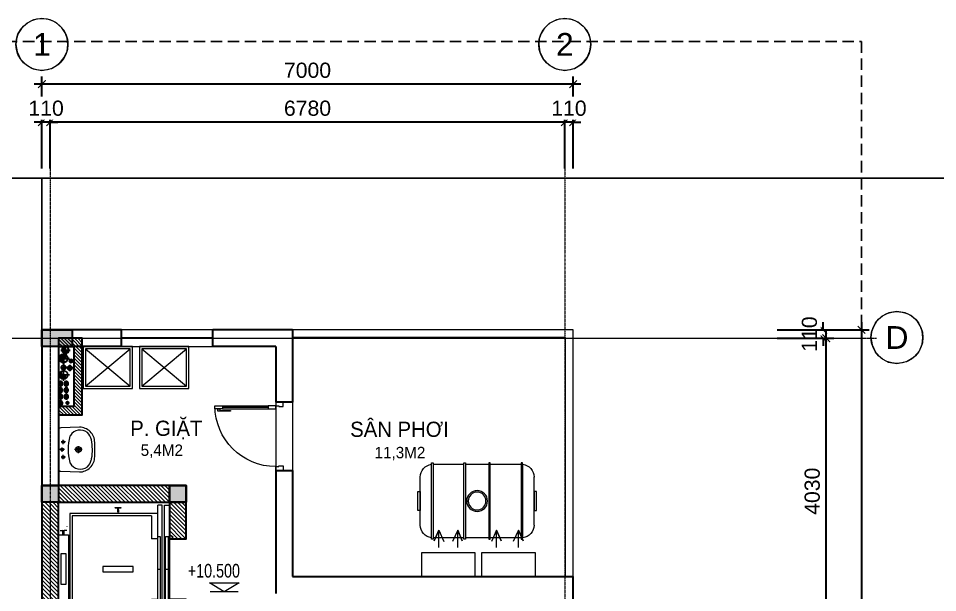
# Model space of a CAD drawing. Header units: millimetres. Extents: x -127141 to 682685, y -1234500 to 49778.
# Drawn here: x 295387 to 307501, y -92960 to -85397 of the extents above; entities that cross this region are included whole.
import ezdxf
from ezdxf.enums import TextEntityAlignment as Align

# ---------------------------------------------------------------- set-up
doc = ezdxf.new("R2010")
doc.units = ezdxf.units.MM
doc.header["$MEASUREMENT"] = 0
doc.set_wipeout_variables(frame=1)
for name, pattern in [('$AUDIT_BAD_LTYPE2', [0]), ('ACAD_ISO03W100', [30, 12, -18]), ('CENTER2', [1.125, 0.75, -0.125, 0.125, -0.125]), ('CONTINOUS', [0]), ('DASHDOT', [1, 0.5, -0.25, 0, -0.25]), ('DIVIDEX22', [1.25, 0.625, -0.25, 0, -0.125, 0, -0.25]), ('HIDDEN', [0.75, 0.5, -0.25]), ('PHANTOM2', [1.25, 0.625, -0.125, 0.125, -0.125, 0.125, -0.125]), ('PHANTOM3', [1.5, 0.625, -0.125, 0.125, -0.125, 0.125, -0.125, 0.125, -0.125])]:
    doc.linetypes.add(name, pattern=pattern)
for name, color, linetype, lineweight in [('-CONCRETE', 1, 'Continuous', 35), ('-DOOR', 137, 'Continuous', 9), ('-FURNITURE', 46, 'Continuous', 9), ('-KH', 143, 'Continuous', 13), ('-LINE1', 7, 'Continuous', 18), ('-LINE2', 252, 'Continuous', 9), ('-TEXT', 7, 'Continuous', 15), ('-WALL', 4, 'Continuous', 35), ('A-COT VACH', 2, 'Continuous', 35), ('A-DIM', 251, 'Continuous', 15), ('A-HATCH', 251, 'Continuous', 5), ('A-KY HIEU', 34, 'Continuous', 20), ('A-NET THAY', 125, 'Continuous', 18), ('A-TRUC', 251, 'DASHDOT', 5), ('A-TUONG', 7, 'Continuous', 35), ('N1.1-CN', 4, 'CONTINOUS', 35), ('N1.3-TN', 6, 'CENTER2', 35), ('N1.4-TP', 4, 'PHANTOM2', 35), ('N1.5-TH', 2, 'PHANTOM3', 30), ('N1.6-NM', 3, 'DIVIDEX22', 30), ('N4-OTHER1', 143, 'CONTINOUS', 15), ('TEXT25', 2, 'Continuous', 13)]:
    doc.layers.add(name, color=color, linetype=linetype, lineweight=lineweight)
doc.layers.add('LUOI GIONG', color=160, linetype='Continuous', plot=False)
for name, color, linetype in [('M-CD', 40, 'ACAD_ISO03W100'), ('M-Control', 170, 'CENTER2'), ('M-RP', 140, 'Continuous')]:
    doc.layers.add(name, color=color, linetype=linetype)
doc.styles.add('1', font='arial.ttf')
doc.styles.add('A1-arial', font='arial.ttf', dxfattribs={"width": 0.8})
doc.styles.get("Standard").update_dxf_attribs({"font": 'arial.ttf'})
doc.styles.add('SVN_AVO_thuong', font='')
doc.styles.add('T1', font='', dxfattribs={"height": 200})
doc.styles.get('SVN_AVO_thuong').set_extended_font_data('SVN-Avo')
doc.styles.get('T1').set_extended_font_data('VNgeometric Light')
doc.dimstyles.new('DIM_LAYOUT A2-A3', dxfattribs={"dimscale": 0, "dimtxt": 2, "dimasz": 1, "dimexe": 1, "dimexo": 0, "dimgap": 0.8, "dimtad": 1, "dimdec": 0, "dimlfac": -1, "dimzin": 0, "dimdsep": 46, "dimtxsty": 'Standard', "dimblk": 'ARCHTICK', "dimcen": 1, "dimdle": 1, "dimclrd": 256, "dimclre": 256, "dimclrt": 7, "dimadec": 0, "dimazin": 0, "dimtfac": 1, "dimtdec": 0, "dimtix": 1, "dimtofl": 0, "dimtmove": 2, "dimatfit": 3, "dimldrblk": 'ARCHTICK', "dimfxl": 1, "dimtfill": 1, "dimtolj": 1, "dimtzin": 0, "dimarcsym": 0})

# ---------------------------------------------------------------- blocks, each defined once
blk = doc.blocks.new('X-5M-DH-2-CORE$0$A$C75E80C28')
at = {"layer": '-LINE2', "linetype": 'Continuous', "ltscale": 2}
for p, q in [((-557, -112), (-560, -112)), ((-510, -22), (-510, -51)), ((-507, -22), (-510, -22)), ((-510, -109), (-510, -79)), ((-507, -22), (-507, -51)), ((-507, -109), (-507, -79)), ((-456, -57), (-501, -57)), ((-456, -60), (-501, -60)), ((-456, -70), (-501, -70)), ((-456, -73), (-501, -73)), ((-453, -63), (-453, -67)), ((-450, -63), (-450, -67)), ((450, -63), (450, -67)), ((453, -63), (453, -67)), ((456, -57), (501, -57)), ((456, -60), (501, -60)), ((456, -70), (501, -70)), ((456, -73), (501, -73)), ((457, -112), (460, -112)), ((507, -22), (510, -22)), ((507, -22), (507, -51)), ((507, -109), (507, -79)), ((510, -22), (510, -51)), ((510, -109), (510, -79)), ((-731, -149), (731, -149)), ((-731, -1305), (-731, -149)), ((-700, -179), (700, -179)), ((-700, -1225), (-700, -179)), ((700, -1225), (700, -179)), ((731, -1305), (731, -149)), ((840, -1305), (-840, -1305)), ((-840, -1365), (-840, -1305)), ((-700, -1225), (-400, -1225)), ((425, -1309), (-425, -1309)), ((-425, -1343), (-425, -1309)), ((-400, -1305), (-400, -1225)), ((0, -1309), (0, -1343)), ((700, -1225), (400, -1225)), ((400, -1305), (400, -1225)), ((425, -1343), (425, -1309)), ((840, -1365), (840, -1305)), ((840, -1365), (-840, -1365)), ((840, -1395), (-840, -1395)), ((-840, -1395), (-840, -1455)), ((-435, -1450), (-435, -1460)), ((-435, -1450), (-400, -1450)), ((-433, -1452), (-433, -1458)), ((-433, -1452), (-402, -1452)), ((430, -1406), (-430, -1406)), ((-430, -1406), (-430, -1446)), ((430, -1446), (-430, -1446)), ((425, -1343), (-425, -1343)), ((-402, -1452), (-402, -1498)), ((400, -1450), (-400, -1450)), ((-400, -1450), (-400, -1500)), ((0, -1406), (0, -1446)), ((400, -1450), (400, -1500)), ((435, -1450), (400, -1450)), ((402, -1452), (402, -1498)), ((433, -1452), (402, -1452)), ((430, -1406), (430, -1446)), ((433, -1452), (433, -1458)), ((435, -1450), (435, -1460)), ((840, -1395), (840, -1455)), ((-840, -1455), (-435, -1455)), ((-435, -1460), (-425, -1460)), ((-435, -1490), (-435, -1500)), ((-435, -1490), (-425, -1490)), ((-435, -1500), (-400, -1500)), ((-433, -1458), (-425, -1458)), ((-433, -1492), (-433, -1498)), ((-433, -1492), (-425, -1492)), ((-433, -1498), (-402, -1498)), ((-425, -1458), (-425, -1460)), ((-425, -1490), (-425, -1492)), ((435, -1500), (400, -1500)), ((433, -1498), (402, -1498)), ((433, -1458), (425, -1458)), ((425, -1458), (425, -1460)), ((435, -1460), (425, -1460)), ((425, -1490), (425, -1492)), ((435, -1490), (425, -1490)), ((433, -1492), (425, -1492)), ((433, -1492), (433, -1498)), ((840, -1455), (435, -1455)), ((435, -1490), (435, -1500))]:
    blk.add_line(p, q, dxfattribs=at)
for points in [[(-450, 0), (-450, -130), (450, -130), (450, 0)], [(-200, -29), (200, -29), (200, -101), (-200, -101)], [(-36, -584), (36, -584), (36, -984), (-36, -984)]]:
    blk.add_lwpolyline(points, close=True, dxfattribs=at)
for points in [[(-780, -789), (-751, -789, 0.414214), (-750, -788), (-750, -784), (-750, -780, 0.414214), (-751, -779), (-780, -779, -0.256978), (-784, -782), (-798, -782, -0.414214), (-801, -779), (-804, -749, 0.414214), (-807, -746), (-812, -746), (-812, -784), (-812, -821), (-807, -821, 0.414214), (-804, -818), (-801, -789, -0.414214), (-798, -786), (-784, -786, -0.256978), (-780, -789)], [(780, -789), (751, -789, -0.414214), (750, -788), (750, -784), (750, -780, -0.414214), (751, -779), (780, -779, 0.256978), (784, -782), (798, -782, 0.414214), (801, -779), (804, -749, -0.414214), (807, -746), (812, -746), (812, -784), (812, -821), (807, -821, -0.414214), (804, -818), (801, -789, 0.414214), (798, -786), (784, -786, 0.256978), (780, -789)]]:
    blk.add_lwpolyline(points, format="xyb", dxfattribs=at)
for centre, radius, start, end in [((-501, -51), 9.4, 180, 270), ((-501, -79), 9.4, 90, 180), ((-501, -51), 6.2, 180, 270), ((-501, -79), 6.2, 90, 180), ((-456, -63), 6.2, 0, 90), ((-456, -63), 3, 0, 90), ((-456, -67), 6.2, 270, 0), ((-456, -67), 3, 270, 0), ((456, -63), 6.2, 90, 180), ((456, -67), 6.2, 180, 270), ((456, -63), 3, 90, 180), ((456, -67), 3, 180, 270), ((501, -51), 6.2, 270, 0), ((501, -51), 9.4, 270, 0), ((501, -79), 9.4, 0, 90), ((501, -79), 6.2, 0, 90)]:
    blk.add_arc(centre, radius, start, end, dxfattribs=at)
blk = doc.blocks.new('A$C5C575821')
at = {"layer": '-CONCRETE'}
h = blk.add_hatch(color=256, dxfattribs=at)
h.dxf.hatch_style = 1
h.paths.add_polyline_path([(0, 220), (0, 0), (220, 0), (220, 220)])
blk.add_lwpolyline([(0, 0), (220, 0), (220, 220), (0, 220)], close=True, dxfattribs=at)
blk = doc.blocks.new('A$C3F71457E')
at = {"layer": 'A-HATCH'}
h = blk.add_hatch(dxfattribs=at)
h.set_pattern_fill('ANSI31', color=256, scale=300)
h.paths.add_polyline_path([(200, 380), (-20, 380), (-20, -98), (18, -98), (18, -67), (12, -67), (12, -75), (10, -75), (10, -65), (20, -65), (20, -100), (200, -100)])
h.paths.add_polyline_path([(-20, 600), (-1480, 600), (-1480, 380), (-20, 380)])
h.paths.add_polyline_path([(-1480, 380), (-1700, 380), (-1700, -1380), (-1480, -1380)])
h.paths.add_polyline_path([(-20, -1380), (-1480, -1380), (-1480, -1600), (-20, -1600)])
h.paths.add_polyline_path([(200, -900), (20, -900), (20, -935), (10, -935), (10, -925), (12, -925), (12, -933), (18, -933), (18, -902), (-20, -902), (-20, -1380), (-20, -1380), (200, -1380)])
at = {"layer": '-CONCRETE'}
blk.add_lwpolyline([(-20, -100), (-20, 380), (-1480, 380), (-1480, -1380), (-20, -1380), (-20, -900), (200, -900), (200, -1600), (-1700, -1600), (-1700, 600), (200, 600), (200, -100), (-20, -100)], dxfattribs=at)
at = {"layer": '-LINE1'}
blk.add_line((-20, -900), (-20, -100), dxfattribs=at)
at = {"layer": '-WALL'}
for p in [(-1700, 380), (-20, 380), (-1700, -1600), (-20, -1600)]:
    blk.add_blockref('A$C5C575821', p, dxfattribs=at)
at = {"color": 2, "rotation": 90}
blk.add_blockref('X-5M-DH-2-CORE$0$A$C75E80C28', (-1480, -500), dxfattribs=at)
blk = doc.blocks.new('*U67')
at = {"linetype": '$AUDIT_BAD_LTYPE2'}
for p, q in [((70, 100), (70, 700)), ((90, 700), (90, 100))]:
    blk.add_line(p, q, dxfattribs=at)
for points in [[(50, 700), (90, 700), (90, 800), (50, 800), (50, 700)], [(50, 703), (50, 100)], [(50, 100), (90, 100), (90, 0), (50, 0), (50, 100)]]:
    blk.add_lwpolyline(points)
for points in [[(118, 595), (118, 764), (90, 764), (90, 736), (113, 736), (113, 595)], [(0, 0), (50, 0), (50, -40), (60, -40), (60, -100), (0, -100)], [(900, 0), (850, 0), (850, -40), (840, -40), (840, -100), (900, -100)]]:
    blk.add_lwpolyline(points, close=True)
at = {"linetype": '$AUDIT_BAD_LTYPE2', "ltscale": 0.3}
blk.add_arc((50, 0), 800, 0, 90, dxfattribs=at)
blk = doc.blocks.new('A$C17c94eb8')
at = {"layer": '-FURNITURE'}
for p, q in [((30, 520), (620, 30)), ((30, 30), (620, 520))]:
    blk.add_line(p, q, dxfattribs=at)
for points in [[(0, 0), (650, 0), (650, 550), (0, 550)], [(30, 30), (620, 30), (620, 520), (30, 520)]]:
    blk.add_lwpolyline(points, close=True, dxfattribs=at)
blk = doc.blocks.new('X-10M-ALT2-TUM$0$A$C0CF10D65')
at = {"linetype": 'Continuous'}
for p, q in [((33, 188), (33, 821)), ((1533, 188), (1533, 821))]:
    blk.add_line(p, q, dxfattribs=at)
for points in [[(183, 0), (183, 1009), (204, 1009), (204, 0)], [(609, 0), (609, 1009), (629, 1009), (629, 0)], [(957, 0), (957, 1009), (937, 1009), (937, 0)], [(1383, 0), (1383, 1009), (1362, 1009), (1362, 0)], [(0, 378), (0, 631), (33, 631), (33, 378)], [(1566, 378), (1566, 631), (1533, 631), (1533, 378)]]:
    blk.add_lwpolyline(points, close=True, dxfattribs=at)
for points in [[(183, 989), (183, 19)], [(609, 989), (204, 989)], [(937, 989), (629, 989)], [(1362, 989), (957, 989)], [(1383, 19), (1383, 989)], [(204, 19), (609, 19)], [(629, 19), (937, 19)], [(957, 19), (1362, 19)]]:
    blk.add_lwpolyline(points, dxfattribs=at)
for radius in [137, 117]:
    blk.add_circle((783, 504), radius, dxfattribs=at)
for centre, start, end in [((206, 817), 97.774, 178.9884), ((1360, 817), 1.0116, 82.226), ((206, 191), 181.0116, 262.226), ((1360, 191), 277.774, 358.9884)]:
    blk.add_arc(centre, 173, start, end, dxfattribs=at)
blk = doc.blocks.new('TN')
at = {"layer": '-FURNITURE'}
for points in [[(240978, 45006), (240978, 45233), (240918, 45091), (240978, 45233), (241046, 45082)], [(241267, 45006), (241267, 45233), (241207, 45091), (241267, 45233), (241335, 45082)], [(241779, 45006), (241779, 45233), (241719, 45091), (241779, 45233), (241847, 45082)], [(242027, 45006), (242027, 45233), (242087, 45091), (242027, 45233), (241960, 45082)]]:
    blk.add_lwpolyline(points, dxfattribs=at)
for points in [[(240759, 44621), (241459, 44621), (241459, 44941), (240759, 44941)], [(241553, 44621), (242253, 44621), (242253, 44941), (241553, 44941)]]:
    blk.add_lwpolyline(points, close=True, dxfattribs=at)
at = {"layer": '-FURNITURE', "rotation": 2.01025368e-08}
blk.add_blockref('X-10M-ALT2-TUM$0$A$C0CF10D65', (240740, 45113), dxfattribs=at)
blk = doc.blocks.new('A$C4ace49fd')
for p, q in [((167, 414), (224, 414)), ((195, 383), (195, 443)), ((267, 429), (324, 429)), ((295, 398), (295, 458)), ((367, 414), (424, 414)), ((395, 383), (395, 443)), ((295, 165), (295, 264)), ((249, 215), (342, 215))]:
    blk.add_line(p, q)
for points in [[(0, 200, 0.414214), (200, 0), (390, 0, 0.414214), (590, 200), (581, 446, 0.409799), (551, 475), (39, 475, 0.403607), (9, 446)], [(177, 40, 0.090773), (424, 43, 0.149887), (521, 96, 0.430722), (482, 321, 0.080637), (470, 327, 0.127732), (125, 329, 0.074208), (114, 325, 0.443092), (69, 96, 0.13364), (154, 46, 0.033617)]]:
    blk.add_lwpolyline(points, format="xyb", close=True)
for centre, radius in [((195, 414), 17.5), ((295, 429), 17.5), ((395, 414), 17.5), ((295, 215), 37.5), ((295, 215), 22.5), ((295, 215), 22.5)]:
    blk.add_circle(centre, radius)
blk = doc.blocks.new('cot 220')
at = {"layer": 'A-COT VACH'}
h = blk.add_hatch(color=251, dxfattribs=at)
h.dxf.hatch_style = 1
h.paths.add_polyline_path([(110, 110), (-110, 110), (-110, -110), (110, -110)])
blk.add_lwpolyline([(-110, -110), (110, -110), (110, 110), (-110, 110)], close=True, dxfattribs=at)
blk = doc.blocks.new('_ArchTick')
at = {"color": 0, "linetype": 'ByBlock', "const_width": 0.15}
blk.add_lwpolyline([(-0.5, -0.5), (0.5, 0.5)], dxfattribs=at)
blk = doc.blocks.new('*D1994')
at = {"layer": 'A-DIM', "lineweight": -2, "transparency": 16777216}
for p, q in [((320697, -86872), (320697, -86163)), ((327697, -86872), (327697, -86163)), ((327797, -86263), (320597, -86263))]:
    blk.add_line(p, q, dxfattribs=at)
at = {"layer": 'Defpoints', "color": 0, "transparency": 16777216}
for p in [(320697, -86263), (320697, -86872, 0), (327697, -86872, 0)]:
    blk.add_point(p, dxfattribs=at)
at = {"layer": 'A-DIM', "lineweight": -2, "transparency": 16777216, "xscale": 100, "yscale": 100, "zscale": 100, "rotation": 180}
blk.add_blockref('_ArchTick', (320697, -86263), dxfattribs=at)
at = {"layer": 'A-DIM', "lineweight": -2, "transparency": 16777216, "xscale": 100, "yscale": 100, "zscale": 100}
blk.add_blockref('_ArchTick', (327697, -86263), dxfattribs=at)
at = {"layer": 'A-DIM', "color": 7, "transparency": 16777216, "insert": (324197, -86081), "char_height": 200, "attachment_point": 5, "bg_fill": 3, "box_fill_scale": 1.25, "bg_fill_color": 256, "bg_fill_true_color": 13158600, "bg_fill_transparency": 0}
blk.add_mtext('\\A1;7000', dxfattribs=at)
blk = doc.blocks.new('*D1996')
at = {"layer": 'A-DIM', "lineweight": -2, "transparency": 16777216}
for p, q in [((330388, -89500), (331094, -89500)), ((330994, -89500), (330994, -89400)), ((330388, -89610), (331094, -89610)), ((330994, -89610), (330994, -89710))]:
    blk.add_line(p, q, dxfattribs=at)
at = {"layer": 'Defpoints', "color": 0, "transparency": 16777216}
for p in [(330388, -89500, 0), (330388, -89610, 0)]:
    blk.add_point(p, dxfattribs=at)
at = {"layer": 'A-DIM', "lineweight": -2, "transparency": 16777216, "xscale": 100, "yscale": 100, "zscale": 100}
for p, rotation in [((330994, -89500), 270), ((330994, -89610), 90)]:
    blk.add_blockref('_ArchTick', p, dxfattribs=dict(at, rotation=rotation))
at = {"layer": 'A-DIM', "color": 7, "transparency": 16777216, "insert": (330812, -89555), "char_height": 200, "attachment_point": 5, "rotation": 90, "bg_fill": 3, "box_fill_scale": 1.25, "bg_fill_color": 256, "bg_fill_true_color": 13158600, "bg_fill_transparency": 0}
blk.add_mtext('\\A1;110', dxfattribs=at)
at = {"layer": 'Defpoints', "color": 0, "transparency": 16777216}
blk.add_point((330994, -89610), dxfattribs=at)
blk = doc.blocks.new('*D2000')
at = {"layer": 'A-DIM', "lineweight": -2, "transparency": 16777216}
for p, q in [((320807, -87372), (320807, -86663)), ((327587, -87372), (327587, -86663)), ((327687, -86763), (320707, -86763))]:
    blk.add_line(p, q, dxfattribs=at)
at = {"layer": 'Defpoints', "color": 0, "transparency": 16777216}
for p in [(320807, -86763), (320807, -87372, 0), (327587, -87372, 0)]:
    blk.add_point(p, dxfattribs=at)
at = {"layer": 'A-DIM', "lineweight": -2, "transparency": 16777216, "xscale": 100, "yscale": 100, "zscale": 100, "rotation": 180}
blk.add_blockref('_ArchTick', (320807, -86763), dxfattribs=at)
at = {"layer": 'A-DIM', "lineweight": -2, "transparency": 16777216, "xscale": 100, "yscale": 100, "zscale": 100}
blk.add_blockref('_ArchTick', (327587, -86763), dxfattribs=at)
at = {"layer": 'A-DIM', "color": 7, "transparency": 16777216, "insert": (324197, -86581), "char_height": 200, "attachment_point": 5, "bg_fill": 3, "box_fill_scale": 1.25, "bg_fill_color": 256, "bg_fill_true_color": 13158600, "bg_fill_transparency": 0}
blk.add_mtext('\\A1;6780', dxfattribs=at)
blk = doc.blocks.new('*D2001')
at = {"layer": 'A-DIM', "lineweight": -2, "transparency": 16777216}
for p, q in [((320697, -87372), (320697, -86663)), ((320807, -87372), (320807, -86663)), ((320697, -86763), (320597, -86763)), ((320807, -86763), (320907, -86763))]:
    blk.add_line(p, q, dxfattribs=at)
at = {"layer": 'Defpoints', "color": 0, "transparency": 16777216}
for p in [(320697, -87372), (320807, -87372, 0)]:
    blk.add_point(p, dxfattribs=at)
at = {"layer": 'A-DIM', "lineweight": -2, "transparency": 16777216, "xscale": 100, "yscale": 100, "zscale": 100}
blk.add_blockref('_ArchTick', (320697, -86763), dxfattribs=at)
at = {"layer": 'A-DIM', "lineweight": -2, "transparency": 16777216, "xscale": 100, "yscale": 100, "zscale": 100, "rotation": 180}
blk.add_blockref('_ArchTick', (320807, -86763), dxfattribs=at)
at = {"layer": 'A-DIM', "color": 7, "transparency": 16777216, "insert": (320752, -86581), "char_height": 200, "attachment_point": 5, "bg_fill": 3, "box_fill_scale": 1.25, "bg_fill_color": 256, "bg_fill_true_color": 13158600, "bg_fill_transparency": 0}
blk.add_mtext('\\A1;110', dxfattribs=at)
at = {"layer": 'Defpoints', "color": 0, "transparency": 16777216}
blk.add_point((320697, -86763), dxfattribs=at)
blk = doc.blocks.new('*D2002')
at = {"layer": 'A-DIM', "lineweight": -2, "transparency": 16777216}
for p, q in [((327587, -87372), (327587, -86663)), ((327697, -87372), (327697, -86663)), ((327587, -86763), (327487, -86763)), ((327697, -86763), (327797, -86763))]:
    blk.add_line(p, q, dxfattribs=at)
at = {"layer": 'Defpoints', "color": 0, "transparency": 16777216}
for p in [(327587, -87372), (327697, -87372, 0)]:
    blk.add_point(p, dxfattribs=at)
at = {"layer": 'A-DIM', "lineweight": -2, "transparency": 16777216, "xscale": 100, "yscale": 100, "zscale": 100}
blk.add_blockref('_ArchTick', (327587, -86763), dxfattribs=at)
at = {"layer": 'A-DIM', "lineweight": -2, "transparency": 16777216, "xscale": 100, "yscale": 100, "zscale": 100, "rotation": 180}
blk.add_blockref('_ArchTick', (327697, -86763), dxfattribs=at)
at = {"layer": 'A-DIM', "color": 7, "transparency": 16777216, "insert": (327642, -86581), "char_height": 200, "attachment_point": 5, "bg_fill": 3, "box_fill_scale": 1.25, "bg_fill_color": 256, "bg_fill_true_color": 13158600, "bg_fill_transparency": 0}
blk.add_mtext('\\A1;110', dxfattribs=at)
at = {"layer": 'Defpoints', "color": 0, "transparency": 16777216}
blk.add_point((327587, -86763), dxfattribs=at)
blk = doc.blocks.new('*D2006')
at = {"layer": 'A-DIM', "lineweight": -2, "transparency": 16777216}
for p, q in [((331032, -93740), (331032, -89510)), ((330437, -89610), (331132, -89610)), ((330437, -93640), (331132, -93640))]:
    blk.add_line(p, q, dxfattribs=at)
at = {"layer": 'Defpoints', "color": 0, "transparency": 16777216}
for p in [(330437, -89610, 0), (331032, -89610), (330437, -93640, 0)]:
    blk.add_point(p, dxfattribs=at)
at = {"layer": 'A-DIM', "lineweight": -2, "transparency": 16777216, "xscale": 100, "yscale": 100, "zscale": 100}
for p, rotation in [((331032, -89610), 90), ((331032, -93640), 270)]:
    blk.add_blockref('_ArchTick', p, dxfattribs=dict(at, rotation=rotation))
at = {"layer": 'A-DIM', "color": 7, "transparency": 16777216, "insert": (330849, -91625), "char_height": 200, "attachment_point": 5, "rotation": 90, "bg_fill": 3, "box_fill_scale": 1.25, "bg_fill_color": 256, "bg_fill_true_color": 13158600, "bg_fill_transparency": 0}
blk.add_mtext('\\A1;4030', dxfattribs=at)
blk = doc.blocks.new('Tag - Metric')
blk.add_lwpolyline([(0, 3.44), (-1.1, 3.26), (-2.06, 2.76), (-2.71, 2.12), (-3.13, 1.43), (-3.37, 0.73), (-3.44, 0), (-3.3, -0.99), (-2.83, -1.96), (-2.11, -2.72), (-1.16, -3.24), (0, -3.44), (1.28, -3.19), (2.29, -2.57), (2.96, -1.75), (3.33, -0.88), (3.44, 0), (3.34, 0.84), (3.08, 1.53), (2.65, 2.2), (1.84, 2.91), (1.07, 3.27), (0, 3.44)], close=True)
blk.add_circle((0, 0), 3.44)
at = {"style": 'A1-arial', "flags": 8}
blk.add_attdef('1', text='', height=3, dxfattribs=at).set_placement((0, 0), align=Align.MIDDLE_CENTER)
blk = doc.blocks.new('*D2008')
at = {"layer": 'A-DIM', "lineweight": -2, "transparency": 16777216}
for p, q in [((330388, -89500), (331597, -89500)), ((331497, -89400), (331497, -102550)), ((330324, -102450), (331597, -102450))]:
    blk.add_line(p, q, dxfattribs=at)
at = {"layer": 'Defpoints', "color": 0, "transparency": 16777216}
for p in [(330388, -89500, 0), (330324, -102450, 0), (331497, -102450)]:
    blk.add_point(p, dxfattribs=at)
at = {"layer": 'A-DIM', "lineweight": -2, "transparency": 16777216, "xscale": 100, "yscale": 100, "zscale": 100}
for p, rotation in [((331497, -89500), 90), ((331497, -102450), 270)]:
    blk.add_blockref('_ArchTick', p, dxfattribs=dict(at, rotation=rotation))
at = {"layer": 'A-DIM', "color": 7, "transparency": 16777216, "insert": (331315, -95975), "char_height": 200, "attachment_point": 5, "rotation": 90, "bg_fill": 3, "box_fill_scale": 1.25, "bg_fill_color": 256, "bg_fill_true_color": 13158600, "bg_fill_transparency": 0}
blk.add_mtext('\\A1;12950', dxfattribs=at)
blk = doc.blocks.new('N-ONGDUNG')
at = {"layer": 'N4-OTHER1', "ltscale": 10}
h = blk.add_hatch(dxfattribs=at)
h.set_pattern_fill('ANSI31', color=256, scale=36, angle=-90, style=0)
h.set_pattern_definition([(315, (39548.85, 159241.4585), (3.18198052, 3.18198052), [])])
h.paths.add_polyline_path([(0, 45, -0.414214), (45, 0), (0, 0)])
h.paths.add_polyline_path([(-45, 0, -0.414214), (0, 45), (0, 0, 1)])
h.paths.add_polyline_path([(0, 0), (45, 0, -1)])
at = {"linetype": 'Continuous', "ltscale": 10}
for p, q in [((63, 0), (-63, 0)), ((0, 63), (0, -63))]:
    blk.add_line(p, q, dxfattribs=at)
blk.add_circle((0, 0), 45, dxfattribs=at)
for centre, start, end in [((-22.5, 0), 0, 180), ((22.5, 0), 180, 0)]:
    blk.add_arc(centre, 22.5, start, end, dxfattribs=at)
blk = doc.blocks.new('$cc')
h = blk.add_hatch()
h.set_pattern_fill('_USER', color=8, scale=0.05, angle=45, style=0, pattern_type=0)
h.set_pattern_definition([(45, (-200956.024176, 465343.044346), (-0.0353553390593, 0.0353553390593), [])])
edge = h.paths.add_edge_path()
edge.add_arc((-0.19, -0.25), 0.313, -53.1301, 53.1301, ccw=False)
edge.add_arc((0, 0), 0.5, 90, 270, ccw=False)
edge.add_arc((0.19, 0.25), 0.312, 126.8699, 233.1301)
at = {"color": 8}
blk.add_lwpolyline([(0, 0, -0.5), (0, -0.5, -1), (0, 0.5, 0.5), (0, 0, 0.333333), (0, 0, 0.333333)], format="xyb", dxfattribs=at)
blk.add_circle((0, 0), 0.5)
blk = doc.blocks.new('A$C9810a9bf')
at = {"layer": 'M-RP', "ltscale": 200}
for centre, radius in [((-14.75, 0), 14.75), ((-14.75, 0), 4.75), ((17.95, 0), 17.95), ((17.95, 0), 7.95)]:
    blk.add_circle(centre, radius, dxfattribs=at)
blk.add_ellipse((3.2, 0), major_axis=(-32.7, 0), ratio=0.75611402, dxfattribs=at)
at = {"layer": 'M-RP', "ltscale": 200, "xscale": 9.5, "yscale": 9.5, "zscale": 9.5, "rotation": 180}
blk.add_blockref('$cc', (-14.75, 0), dxfattribs=at)
at = {"layer": 'M-RP', "ltscale": 200, "xscale": 15.9, "yscale": 15.9, "zscale": 15.9}
blk.add_blockref('$cc', (17.95, 0), dxfattribs=at)
blk = doc.blocks.new('A$Caa2107e4')
at = {"layer": 'M-Control', "ltscale": 0.03}
for centre, radius in [((-14.75, 0), 14.75), ((-14.75, 0), 4.75), ((17.95, 0), 17.95), ((17.95, 0), 7.95)]:
    blk.add_circle(centre, radius, dxfattribs=at)
blk.add_ellipse((3.2, 0), major_axis=(-32.7, 0), ratio=0.75611402, dxfattribs=at)
at = {"layer": 'M-Control', "ltscale": 0.03, "xscale": 9.5, "yscale": 9.5, "zscale": 9.5, "rotation": 180}
blk.add_blockref('$cc', (-14.75, 0), dxfattribs=at)
at = {"layer": 'M-Control', "ltscale": 0.03, "xscale": 15.9, "yscale": 15.9, "zscale": 15.9}
blk.add_blockref('$cc', (17.95, 0), dxfattribs=at)
blk = doc.blocks.new('A$Cddca1029')
at = {"layer": 'A-HATCH'}
h = blk.add_hatch(dxfattribs=at)
h.set_pattern_fill('ANSI31', color=256, scale=250, angle=180)
h.set_pattern_definition([(225, (850724.535, -721488), (22.0970869, -22.0970869), [])])
h.paths.add_polyline_path([(900, 12), (1010, 12), (1010, 322), (0, 322), (0, 12), (110, 12), (110, 212), (900, 212)])
at = {"layer": 'A-NET THAY'}
blk.add_line((110, 12), (900, 12, 0), dxfattribs=at)
at = {"layer": 'A-TUONG'}
for points in [[(900, 12), (1010, 12), (1010, 322), (0, 322), (0, 12), (110, 12), (110, 212), (900, 212), (900, 12)], [(110, 12), (900, 12)]]:
    blk.add_lwpolyline(points, dxfattribs=at)
at = {"layer": 'M-CD', "xscale": 34, "yscale": 34, "zscale": 34, "rotation": 270}
blk.add_blockref('$cc', (851, 128), dxfattribs=at)
at = {"layer": 'M-RP', "ltscale": 200}
for name, p in [('A$C9810a9bf', (595, 113)), ('A$Caa2107e4', (595, 113)), ('A$C9810a9bf', (680, 113)), ('A$Caa2107e4', (680, 113)), ('A$C9810a9bf', (766, 113)), ('A$Caa2107e4', (766, 113)), ('A$C9810a9bf', (595, 38)), ('A$Caa2107e4', (595, 38)), ('A$C9810a9bf', (680, 38)), ('A$Caa2107e4', (680, 38)), ('A$C9810a9bf', (766, 38)), ('A$Caa2107e4', (766, 38)), ('A$C9810a9bf', (851, 38)), ('A$Caa2107e4', (851, 38))]:
    blk.add_blockref(name, p, dxfattribs=at)
at = {"layer": 'N1.1-CN', "xscale": 0.4444444444444459, "yscale": 0.4444444444444459, "zscale": 0.4444444444444459}
blk.add_blockref('N-ONGDUNG', (299, 177), dxfattribs=at)
at = {"layer": 'N1.3-TN', "xscale": -1, "rotation": 180}
blk.add_blockref('N-ONGDUNG', (155, 102), dxfattribs=at)
at = {"layer": 'N1.4-TP', "xscale": 1.222222222222223, "yscale": 1.222222222222223, "zscale": 1.222222222222223, "rotation": 180}
blk.add_blockref('N-ONGDUNG', (266, 77), dxfattribs=at)
at = {"layer": 'N1.5-TH', "xscale": 0.6666666666666681, "yscale": 0.6666666666666681, "zscale": 0.6666666666666681}
for p in [(391, 159), (385, 77)]:
    blk.add_blockref('N-ONGDUNG', p, dxfattribs=at)
at = {"layer": 'N1.6-NM', "xscale": -1.222222222222223, "yscale": 1.222222222222223, "zscale": 1.222222222222223, "rotation": 180}
blk.add_blockref('N-ONGDUNG', (482, 77), dxfattribs=at)
blk = doc.blocks.new('A$Ceb7667bf')
at = {"layer": 'A-COT VACH'}
h = blk.add_hatch(color=251, dxfattribs=at)
h.dxf.hatch_style = 1
h.paths.add_polyline_path([(2424.9, 18929), (2824.9, 18929), (2824.9, 19149), (2424.9, 19149)])
blk.add_lwpolyline([(2824.9, 18929), (2424.9, 18929), (2424.9, 19149), (2824.9, 19149)], close=True, dxfattribs=at)
at = {"layer": 'A-TRUC', "ltscale": 3}
for p, q in [((800.2, 19039, 0), (13420.7, 19039, 0)), ((845.7, 19039, 0), (13261.4, 19039, 0))]:
    blk.add_line(p, q, dxfattribs=at)
at = {"layer": 'A-TRUC', "ltscale": 3, "elevation": 0}
blk.add_lwpolyline([(9314.9, 21862.5), (9314.9, 932.5)], dxfattribs=at)
at = {"layer": 'Defpoints', "color": 1, "linetype": 'HIDDEN', "ltscale": 300}
for p, q in [((824.9, 22949, 0), (13224.9, 22949, 0)), ((13224.9, 22949, 0), (13224.9, 1946.2, 0))]:
    blk.add_line(p, q, dxfattribs=at)
at = {"layer": 'A-COT VACH', "xscale": -1}
blk.add_blockref('cot 220', (2534.9, 16989, 0), dxfattribs=at)
at = {"layer": 'A-COT VACH'}
blk.add_blockref('cot 220', (4215, 16989, 0), dxfattribs=at)
at = {"layer": 'A-KY HIEU'}
ref = blk.add_blockref('Tag - Metric', (13692.6, 19049, 0), dxfattribs=dict(at, xscale=99.58625416537795, yscale=99.58625416537795, zscale=99.58625416537795))
ref.add_attrib('DETAIL#', 'D', dxfattribs={"layer": '0', "height": 300, "style": 'A1-arial'}).set_placement((13692.6, 19049, 0), align=Align.MIDDLE_CENTER)
at = {"layer": 'A-DIM'}
for base, p1, p2, angle, picture, middle in [((2424.9, 22386.2, 0), (9424.9, 21776.6, 0), (2424.9, 21776.6, 0), 180, '*D1994', (5924.9, 22568.3, 0)), ((12721.4, 19039, 0), (12115.6, 19149, 0), (12115.6, 19039, 0), 90, '*D1996', (12539.3, 19094, 0))]:
    dim = blk.add_linear_dim(base=base, p1=p1, p2=p2, angle=angle, dimstyle='DIM_LAYOUT A2-A3', override={"dimscale": 100}, dxfattribs=at)
    dim.commit()
    dim.dimension.update_dxf_attribs({"geometry": picture, "text_midpoint": middle, "insert": (-318272.6, 108649)})
at = {"layer": 'A-KY HIEU'}
ref = blk.add_blockref('Tag - Metric', (2424.8, 22909.5, 0), dxfattribs=dict(at, xscale=99.58625416537795, yscale=99.58625416537795, zscale=99.58625416537795))
ref.add_attrib('DETAIL#', '1', dxfattribs={"layer": '0', "height": 300, "style": 'A1-arial'}).set_placement((2424.8, 22909.5, 0), align=Align.MIDDLE_CENTER)
ref = blk.add_blockref('Tag - Metric', (9314.9, 22909.5, 0), dxfattribs=dict(at, xscale=99.58625416537795, yscale=99.58625416537795, zscale=99.58625416537795))
ref.add_attrib('DETAIL#', '2', dxfattribs={"layer": '0', "height": 300, "style": 'A1-arial'}).set_placement((9314.9, 22909.5, 0), align=Align.MIDDLE_CENTER)
at = {"layer": 'A-DIM'}
for base, p1, p2, angle, picture, middle in [((2534.9, 21886.2, 0), (9314.9, 21276.6, 0), (2534.9, 21276.6, 0), 180, '*D2000', (5924.9, 22068.3, 0)), ((12759.1, 19039, 0), (12164.4, 15009, 0), (12164.4, 19039, 0), 270, '*D2006', (12576.9, 17024, 0))]:
    dim = blk.add_linear_dim(base=base, p1=p1, p2=p2, angle=angle, dimstyle='DIM_LAYOUT A2-A3', override={"dimscale": 100}, dxfattribs=at)
    dim.commit()
    dim.dimension.update_dxf_attribs({"geometry": picture, "text_midpoint": middle, "insert": (-318272.6, 108649)})
for base, p1, p2, angle, picture, middle in [((2424.9, 21886.2, 0), (2534.9, 21276.6, 0), (2424.9, 21276.6, 0), 180, '*D2001', (2479.9, 22068.3, 0)), ((9314.9, 21886.2, 0), (9424.9, 21276.6, 0), (9314.9, 21276.6, 0), 180, '*D2002', (9369.9, 22068.3, 0)), ((13224.9, 6199.2, 0), (12115.6, 19149, 0), (12051.3, 6199.2, 0), 90, '*D2008', (13042.8, 12674.1, 0))]:
    dim = blk.add_linear_dim(base=base, p1=p1, p2=p2, angle=angle, dimstyle='DIM_LAYOUT A2-A3', override={"dimscale": 100}, dxfattribs=at)
    dim.commit()
    dim.dimension.update_dxf_attribs({"geometry": picture, "text_midpoint": middle, "insert": (-318272.6, 108649)})
at = {"layer": 'A-TRUC', "ltscale": 3, "elevation": 0}
blk.add_lwpolyline([(2534.9, 21862.5), (2534.9, 932.5)], dxfattribs=at)

msp = doc.modelspace()

# ---------------------------------------------------------------- linework, layer by layer
at = {"layer": '-DOOR'}
msp.add_lwpolyline([(297947.5, -89500), (296747.5, -89500), (296747.5, -89720), (297947.5, -89720)], close=True, dxfattribs=at)
msp.add_lwpolyline([(296747.5, -89600), (297947.5, -89600)], dxfattribs=at)
at = {"layer": '-KH'}
msp.add_line((298283.2, -92950.1), (297915.2, -92950.1), dxfattribs=at)
msp.add_lwpolyline([(297904, -92832.3), (298294.3, -92832.3), (298099.2, -92950.1)], close=True, dxfattribs=at)
msp.add_solid([(298099.2, -92950.1), (298099.2, -92832.3), (297904, -92832.3), (298099.2, -92950.1)], dxfattribs=at)
at = {"layer": '-LINE1'}
for p, q in [((302697.5, -89500), (298997.6, -89500)), ((302697.5, -92750), (302697.5, -89500)), ((302597.5, -89600), (298997.6, -89600)), ((302597.5, -92750), (302597.5, -89600))]:
    msp.add_line(p, q, dxfattribs=at)
at = {"layer": '-LINE2'}
for p, q in [((298777.6, -90450), (298777.6, -91350)), ((298997.6, -90450), (298997.6, -91350))]:
    msp.add_line(p, q, dxfattribs=at)
at = {"layer": '-WALL'}
for p, q in [((296747.5, -89500), (295697.5, -89500)), ((295697.5, -89500), (295697.5, -98470)), ((296747.5, -89720), (296747.5, -89500)), ((298997.6, -89500), (297947.5, -89500)), ((297947.5, -89720), (297947.5, -89500)), ((298997.6, -89500), (298997.6, -90450)), ((296747.5, -89720), (295897.5, -89720)), ((295917.5, -89720), (295917.5, -91550)), ((298777.6, -89720), (297947.5, -89720)), ((298777.6, -89720), (298777.6, -90450)), ((298997.6, -90450), (298777.6, -90450)), ((298777.6, -91350), (298777.6, -92970)), ((298777.6, -91350), (298997.6, -91350)), ((298997.6, -91350), (298997.6, -92750)), ((298997.6, -92750), (302697.5, -92750)), ((302697.5, -93850), (302697.5, -92750))]:
    msp.add_line(p, q, dxfattribs=at)
at = {"layer": 'LUOI GIONG'}
for points in [[(270697.5, -87500), (295697.5, -87500), (295697.5, -112500), (270697.5, -112500)], [(295697.5, -87500), (320697.5, -87500), (320697.5, -112500), (295697.5, -112500)]]:
    msp.add_lwpolyline(points, close=True, dxfattribs=at)

# ---------------------------------------------------------------- block references
at = {"layer": '-DOOR', "xscale": -1, "rotation": 90}
msp.add_blockref('*U67', (298777.6, -90450), dxfattribs=at)
at = {"layer": '-FURNITURE', "rotation": 90.00000000000001}
msp.add_blockref('A$C4ace49fd', (296392.5, -91371.1), dxfattribs=at)
at = {"layer": '-WALL'}
for p in [(296241.2, -90270), (296983.9, -90270)]:
    msp.add_blockref('A$C17c94eb8', p, dxfattribs=at)
at = {"layer": '-WALL', "xscale": -1}
msp.add_blockref('TN', (542955.1, -137370.8), dxfattribs=at)
at = {"layer": '-WALL', "xscale": -1, "rotation": 180}
msp.add_blockref('A$C3F71457E', (297397.6, -93150), dxfattribs=at)

# ---------------------------------------------------------------- texts
at = {"layer": '-TEXT', "style": '1', "width": 0.75}
msp.add_text('+10.500', height=179.96, dxfattribs=at).set_placement((297619.9, -92762.1))
at = {"layer": 'TEXT25'}
for s, height, rotation, style, p in [('P. GIẶT', 200, 360, 'SVN_AVO_thuong', (296861, -90895.5)), ('SÂN PHƠI', 200, 360, 'SVN_AVO_thuong', (299759.4, -90908.8)), ('5,4M2', 150, 0, 'T1', (296998.8, -91159)), ('11,3M2', 150, 0, 'T1', (300080.9, -91190.1))]:
    msp.add_text(s, height=height, rotation=rotation, dxfattribs=dict(at, style=style)).set_placement(p)

# ---------------------------------------------------------------- next in the draw order: block references
at = {"layer": '-WALL'}
msp.add_blockref('A$Ceb7667bf', (293272.6, -108649), dxfattribs=at)

# ---------------------------------------------------------------- next in the draw order: block references
at = {"layer": 'A-DIM', "rotation": 270}
msp.add_blockref('A$Cddca1029', (295905.5, -89610), dxfattribs=at)

doc.saveas('drawing.dxf')
